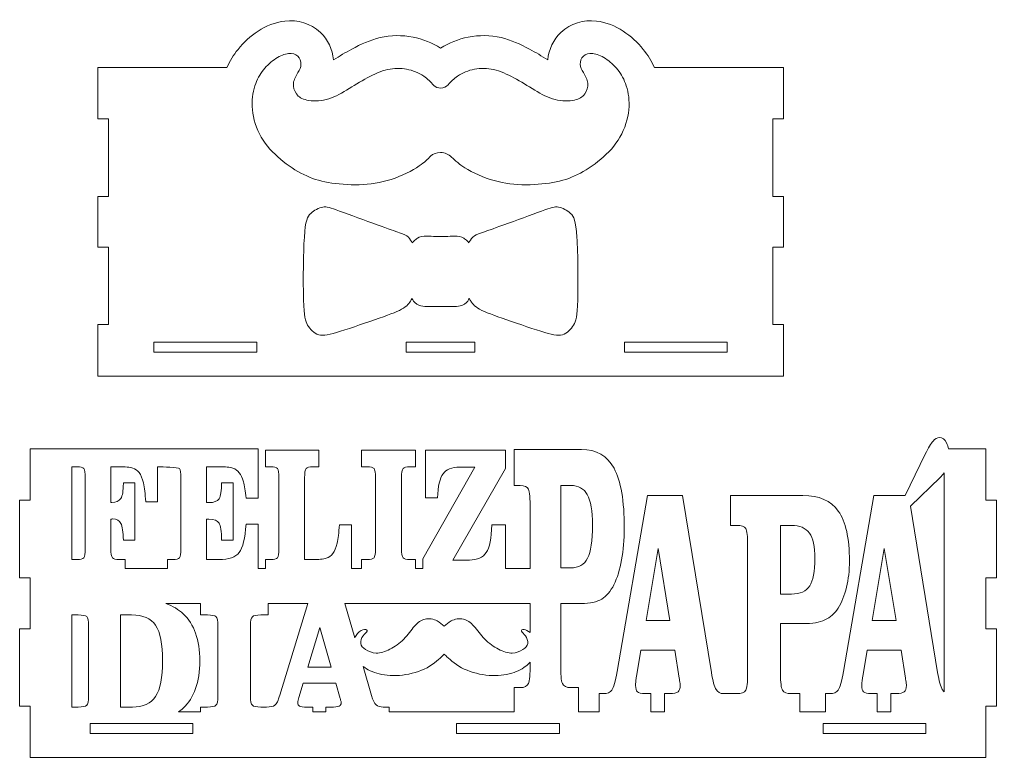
# Model space of a CAD drawing. Header units: inches. Extents: x -11.9 to 11.9, y -6.7 to 6.7.
# Drawn here: x 0.71 to 11.93, y -6.67 to 1.81 of the extents above; entities that cross this region are included whole.
import ezdxf

# ---------------------------------------------------------------- set-up
doc = ezdxf.new("R2010")
doc.units = ezdxf.units.IN
doc.header["$MEASUREMENT"] = 0
doc.layers.add('Capa 1', color=7, linetype='Continuous')

msp = doc.modelspace()

# ---------------------------------------------------------------- linework, layer by layer
at = {"layer": 'Capa 1', "color": 250, "lineweight": 9}
for points, knots in [([(1.728, 1.258), (1.728, 1.258), (1.917, 1.258), (1.917, 1.258), (1.917, 1.258), (3.089, 1.258), (3.089, 1.258), (3.122, 1.333), (3.163, 1.403), (3.216, 1.467), (3.281, 1.548), (3.359, 1.62), (3.446, 1.677), (3.538, 1.737), (3.643, 1.78), (3.753, 1.793), (3.902, 1.81), (4.052, 1.768), (4.162, 1.663), (4.248, 1.581), (4.302, 1.467), (4.313, 1.348), (4.382, 1.39), (4.451, 1.432), (4.523, 1.47), (4.626, 1.526), (4.734, 1.575), (4.849, 1.602), (4.973, 1.631), (5.1, 1.633), (5.226, 1.608), (5.338, 1.586), (5.447, 1.543), (5.543, 1.481), (5.64, 1.543), (5.748, 1.586), (5.86, 1.608), (5.986, 1.633), (6.113, 1.631), (6.238, 1.602), (6.352, 1.575), (6.46, 1.526), (6.564, 1.47), (6.635, 1.432), (6.704, 1.39), (6.773, 1.348), (6.785, 1.467), (6.838, 1.581), (6.925, 1.663), (7.035, 1.768), (7.184, 1.81), (7.333, 1.793), (7.443, 1.78), (7.548, 1.737), (7.64, 1.677), (7.727, 1.62), (7.806, 1.548), (7.871, 1.467), (7.923, 1.403), (7.965, 1.333), (7.998, 1.258), (7.998, 1.258), (9.123, 1.258), (9.123, 1.258), (9.123, 1.258), (9.358, 1.258), (9.358, 1.258), (9.358, 1.258), (9.48, 1.258), (9.48, 1.258), (9.48, 1.258), (9.48, 0.668), (9.48, 0.668), (9.48, 0.668), (9.358, 0.668), (9.358, 0.668), (9.358, 0.668), (9.358, -0.222), (9.358, -0.222), (9.358, -0.222), (9.48, -0.222), (9.48, -0.222), (9.48, -0.222), (9.48, -0.805), (9.48, -0.805), (9.48, -0.805), (9.358, -0.805), (9.358, -0.805), (9.358, -0.805), (9.358, -1.694), (9.358, -1.694), (9.358, -1.694), (9.48, -1.694), (9.48, -1.694), (9.48, -1.694), (9.48, -2.285), (9.48, -2.285), (9.48, -2.285), (9.358, -2.285), (9.358, -2.285), (9.358, -2.285), (9.123, -2.285), (9.123, -2.285), (9.123, -2.285), (1.917, -2.285), (1.917, -2.285), (1.917, -2.285), (1.728, -2.285), (1.728, -2.285), (1.728, -2.285), (1.606, -2.285), (1.606, -2.285), (1.606, -2.285), (1.606, -1.694), (1.606, -1.694), (1.606, -1.694), (1.728, -1.694), (1.728, -1.694), (1.728, -1.694), (1.728, -0.805), (1.728, -0.805), (1.728, -0.805), (1.606, -0.805), (1.606, -0.805), (1.606, -0.805), (1.606, -0.222), (1.606, -0.222), (1.606, -0.222), (1.728, -0.222), (1.728, -0.222), (1.728, -0.222), (1.728, 0.668), (1.728, 0.668), (1.728, 0.668), (1.606, 0.668), (1.606, 0.668), (1.606, 0.668), (1.606, 1.258), (1.606, 1.258), (1.606, 1.258), (1.728, 1.258), (1.728, 1.258)], [0, 0, 0, 0, 0.021277, 0.021277, 0.021277, 0.042553, 0.042553, 0.042553, 0.06383, 0.06383, 0.06383, 0.085106, 0.085106, 0.085106, 0.106383, 0.106383, 0.106383, 0.12766, 0.12766, 0.12766, 0.148936, 0.148936, 0.148936, 0.170213, 0.170213, 0.170213, 0.191489, 0.191489, 0.191489, 0.212766, 0.212766, 0.212766, 0.234043, 0.234043, 0.234043, 0.255319, 0.255319, 0.255319, 0.276596, 0.276596, 0.276596, 0.297872, 0.297872, 0.297872, 0.319149, 0.319149, 0.319149, 0.340426, 0.340426, 0.340426, 0.361702, 0.361702, 0.361702, 0.382979, 0.382979, 0.382979, 0.404255, 0.404255, 0.404255, 0.425532, 0.425532, 0.425532, 0.446809, 0.446809, 0.446809, 0.468085, 0.468085, 0.468085, 0.489362, 0.489362, 0.489362, 0.510638, 0.510638, 0.510638, 0.531915, 0.531915, 0.531915, 0.553191, 0.553191, 0.553191, 0.574468, 0.574468, 0.574468, 0.595745, 0.595745, 0.595745, 0.617021, 0.617021, 0.617021, 0.638298, 0.638298, 0.638298, 0.659574, 0.659574, 0.659574, 0.680851, 0.680851, 0.680851, 0.702128, 0.702128, 0.702128, 0.723404, 0.723404, 0.723404, 0.744681, 0.744681, 0.744681, 0.765957, 0.765957, 0.765957, 0.787234, 0.787234, 0.787234, 0.808511, 0.808511, 0.808511, 0.829787, 0.829787, 0.829787, 0.851064, 0.851064, 0.851064, 0.87234, 0.87234, 0.87234, 0.893617, 0.893617, 0.893617, 0.914894, 0.914894, 0.914894, 0.93617, 0.93617, 0.93617, 0.957447, 0.957447, 0.957447, 0.978723, 0.978723, 0.978723, 1, 1, 1, 1]), ([(4.701, 1.14), (4.621, 1.097), (4.541, 1.047), (4.463, 1), (4.384, 0.953), (4.309, 0.911), (4.229, 0.89), (4.15, 0.87), (4.067, 0.873), (4.008, 0.885), (3.948, 0.898), (3.913, 0.921), (3.888, 0.955), (3.863, 0.989), (3.847, 1.034), (3.852, 1.078), (3.858, 1.122), (3.883, 1.165), (3.903, 1.2), (3.923, 1.236), (3.938, 1.264), (3.939, 1.296), (3.941, 1.329), (3.928, 1.367), (3.903, 1.391), (3.878, 1.415), (3.84, 1.425), (3.796, 1.42), (3.752, 1.415), (3.701, 1.395), (3.651, 1.362), (3.6, 1.329), (3.55, 1.284), (3.508, 1.232), (3.467, 1.18), (3.434, 1.122), (3.41, 1.047), (3.386, 0.971), (3.371, 0.878), (3.381, 0.774), (3.391, 0.671), (3.426, 0.558), (3.483, 0.459), (3.54, 0.361), (3.618, 0.278), (3.704, 0.206), (3.789, 0.134), (3.883, 0.073), (3.972, 0.029), (4.062, -0.015), (4.147, -0.043), (4.253, -0.061), (4.359, -0.08), (4.485, -0.09), (4.609, -0.087), (4.732, -0.083), (4.853, -0.065), (4.974, -0.026), (5.096, 0.013), (5.217, 0.073), (5.298, 0.129), (5.358, 0.169), (5.397, 0.207), (5.427, 0.242), (5.457, 0.267), (5.497, 0.283), (5.541, 0.283), (5.592, 0.283), (5.638, 0.262), (5.667, 0.231), (5.667, 0.231), (5.767, 0.143), (5.788, 0.129), (5.87, 0.073), (5.991, 0.013), (6.112, -0.026), (6.233, -0.065), (6.354, -0.083), (6.477, -0.087), (6.601, -0.09), (6.727, -0.08), (6.833, -0.061), (6.939, -0.043), (7.025, -0.015), (7.114, 0.029), (7.204, 0.073), (7.297, 0.134), (7.383, 0.206), (7.468, 0.278), (7.547, 0.361), (7.603, 0.459), (7.66, 0.558), (7.695, 0.671), (7.705, 0.774), (7.715, 0.878), (7.7, 0.971), (7.676, 1.047), (7.652, 1.122), (7.62, 1.18), (7.578, 1.232), (7.536, 1.284), (7.486, 1.329), (7.436, 1.362), (7.385, 1.395), (7.335, 1.415), (7.291, 1.42), (7.246, 1.425), (7.209, 1.415), (7.183, 1.391), (7.158, 1.367), (7.146, 1.329), (7.147, 1.296), (7.148, 1.264), (7.163, 1.236), (7.183, 1.2), (7.204, 1.165), (7.229, 1.122), (7.234, 1.078), (7.239, 1.034), (7.224, 0.989), (7.199, 0.955), (7.173, 0.921), (7.138, 0.898), (7.079, 0.885), (7.02, 0.873), (6.936, 0.87), (6.857, 0.89), (6.778, 0.911), (6.702, 0.953), (6.624, 1), (6.546, 1.047), (6.465, 1.097), (6.385, 1.14), (6.306, 1.183), (6.228, 1.218), (6.152, 1.236), (6.077, 1.253), (6.003, 1.253), (5.933, 1.24), (5.862, 1.226), (5.794, 1.198), (5.736, 1.159), (5.696, 1.132), (5.661, 1.098), (5.63, 1.06), (5.607, 1.036), (5.577, 1.022), (5.543, 1.022), (5.514, 1.022), (5.486, 1.033), (5.464, 1.052), (5.432, 1.094), (5.394, 1.129), (5.35, 1.159), (5.292, 1.198), (5.224, 1.226), (5.153, 1.24), (5.083, 1.253), (5.01, 1.253), (4.934, 1.236), (4.858, 1.218), (4.78, 1.183), (4.701, 1.14)], [0, 0, 0, 0, 0.018519, 0.018519, 0.018519, 0.037037, 0.037037, 0.037037, 0.055556, 0.055556, 0.055556, 0.074074, 0.074074, 0.074074, 0.092593, 0.092593, 0.092593, 0.111111, 0.111111, 0.111111, 0.12963, 0.12963, 0.12963, 0.148148, 0.148148, 0.148148, 0.166667, 0.166667, 0.166667, 0.185185, 0.185185, 0.185185, 0.203704, 0.203704, 0.203704, 0.222222, 0.222222, 0.222222, 0.240741, 0.240741, 0.240741, 0.259259, 0.259259, 0.259259, 0.277778, 0.277778, 0.277778, 0.296296, 0.296296, 0.296296, 0.314815, 0.314815, 0.314815, 0.333333, 0.333333, 0.333333, 0.351852, 0.351852, 0.351852, 0.37037, 0.37037, 0.37037, 0.388889, 0.388889, 0.388889, 0.407407, 0.407407, 0.407407, 0.425926, 0.425926, 0.425926, 0.444444, 0.444444, 0.444444, 0.462963, 0.462963, 0.462963, 0.481481, 0.481481, 0.481481, 0.5, 0.5, 0.5, 0.518519, 0.518519, 0.518519, 0.537037, 0.537037, 0.537037, 0.555556, 0.555556, 0.555556, 0.574074, 0.574074, 0.574074, 0.592593, 0.592593, 0.592593, 0.611111, 0.611111, 0.611111, 0.62963, 0.62963, 0.62963, 0.648148, 0.648148, 0.648148, 0.666667, 0.666667, 0.666667, 0.685185, 0.685185, 0.685185, 0.703704, 0.703704, 0.703704, 0.722222, 0.722222, 0.722222, 0.740741, 0.740741, 0.740741, 0.759259, 0.759259, 0.759259, 0.777778, 0.777778, 0.777778, 0.796296, 0.796296, 0.796296, 0.814815, 0.814815, 0.814815, 0.833333, 0.833333, 0.833333, 0.851852, 0.851852, 0.851852, 0.87037, 0.87037, 0.87037, 0.888889, 0.888889, 0.888889, 0.907407, 0.907407, 0.907407, 0.925926, 0.925926, 0.925926, 0.944444, 0.944444, 0.944444, 0.962963, 0.962963, 0.962963, 0.981481, 0.981481, 0.981481, 1, 1, 1, 1]), ([(4.815, -0.548), (4.684, -0.5), (4.495, -0.43), (4.383, -0.389), (4.271, -0.348), (4.235, -0.337), (4.19, -0.345), (4.144, -0.353), (4.09, -0.38), (4.051, -0.416), (4.013, -0.453), (3.99, -0.498), (3.978, -0.69), (3.965, -0.881), (3.963, -1.219), (3.969, -1.411), (3.974, -1.604), (3.988, -1.652), (4.016, -1.699), (4.044, -1.747), (4.088, -1.794), (4.143, -1.81), (4.199, -1.826), (4.267, -1.81), (4.392, -1.771), (4.518, -1.731), (4.702, -1.667), (4.838, -1.62), (4.974, -1.572), (5.062, -1.541), (5.118, -1.504), (5.173, -1.468), (5.196, -1.427), (5.206, -1.408), (5.216, -1.389), (5.214, -1.391), (5.223, -1.408), (5.232, -1.425), (5.252, -1.457), (5.299, -1.473), (5.345, -1.488), (5.418, -1.488), (5.494, -1.487), (5.51, -1.487), (5.527, -1.487), (5.543, -1.486), (5.56, -1.487), (5.576, -1.487), (5.593, -1.487), (5.668, -1.488), (5.741, -1.488), (5.787, -1.473), (5.834, -1.457), (5.854, -1.425), (5.863, -1.408), (5.872, -1.391), (5.87, -1.389), (5.88, -1.408), (5.891, -1.427), (5.913, -1.468), (5.969, -1.504), (6.024, -1.541), (6.113, -1.572), (6.249, -1.62), (6.385, -1.667), (6.568, -1.731), (6.694, -1.771), (6.82, -1.81), (6.888, -1.826), (6.943, -1.81), (6.999, -1.794), (7.042, -1.747), (7.07, -1.699), (7.099, -1.652), (7.112, -1.604), (7.118, -1.411), (7.123, -1.219), (7.121, -0.881), (7.109, -0.69), (7.096, -0.498), (7.074, -0.453), (7.035, -0.416), (6.997, -0.38), (6.942, -0.353), (6.897, -0.345), (6.852, -0.337), (6.815, -0.348), (6.703, -0.389), (6.591, -0.43), (6.403, -0.5), (6.271, -0.548), (6.14, -0.596), (6.065, -0.62), (6.014, -0.639), (5.963, -0.657), (5.936, -0.668), (5.913, -0.691), (5.894, -0.71), (5.878, -0.738), (5.868, -0.756), (5.857, -0.738), (5.843, -0.725), (5.827, -0.715), (5.822, -0.71), (5.817, -0.704), (5.81, -0.7), (5.784, -0.682), (5.741, -0.677), (5.704, -0.677), (5.668, -0.677), (5.638, -0.681), (5.596, -0.683), (5.578, -0.683), (5.56, -0.683), (5.543, -0.683), (5.543, -0.683), (5.543, -0.683), (5.543, -0.683), (5.526, -0.683), (5.508, -0.683), (5.49, -0.683), (5.449, -0.681), (5.418, -0.677), (5.383, -0.677), (5.345, -0.677), (5.302, -0.682), (5.276, -0.7), (5.27, -0.704), (5.264, -0.71), (5.26, -0.715), (5.244, -0.725), (5.23, -0.738), (5.218, -0.756), (5.208, -0.738), (5.192, -0.71), (5.173, -0.691), (5.15, -0.668), (5.123, -0.657), (5.072, -0.639), (5.021, -0.62), (4.946, -0.596), (4.815, -0.548)], [0, 0, 0, 0, 0.021277, 0.021277, 0.021277, 0.042553, 0.042553, 0.042553, 0.06383, 0.06383, 0.06383, 0.085106, 0.085106, 0.085106, 0.106383, 0.106383, 0.106383, 0.12766, 0.12766, 0.12766, 0.148936, 0.148936, 0.148936, 0.170213, 0.170213, 0.170213, 0.191489, 0.191489, 0.191489, 0.212766, 0.212766, 0.212766, 0.234043, 0.234043, 0.234043, 0.255319, 0.255319, 0.255319, 0.276596, 0.276596, 0.276596, 0.297872, 0.297872, 0.297872, 0.319149, 0.319149, 0.319149, 0.340426, 0.340426, 0.340426, 0.361702, 0.361702, 0.361702, 0.382979, 0.382979, 0.382979, 0.404255, 0.404255, 0.404255, 0.425532, 0.425532, 0.425532, 0.446809, 0.446809, 0.446809, 0.468085, 0.468085, 0.468085, 0.489362, 0.489362, 0.489362, 0.510638, 0.510638, 0.510638, 0.531915, 0.531915, 0.531915, 0.553191, 0.553191, 0.553191, 0.574468, 0.574468, 0.574468, 0.595745, 0.595745, 0.595745, 0.617021, 0.617021, 0.617021, 0.638298, 0.638298, 0.638298, 0.659574, 0.659574, 0.659574, 0.680851, 0.680851, 0.680851, 0.702128, 0.702128, 0.702128, 0.723404, 0.723404, 0.723404, 0.744681, 0.744681, 0.744681, 0.765957, 0.765957, 0.765957, 0.787234, 0.787234, 0.787234, 0.808511, 0.808511, 0.808511, 0.829787, 0.829787, 0.829787, 0.851064, 0.851064, 0.851064, 0.87234, 0.87234, 0.87234, 0.893617, 0.893617, 0.893617, 0.914894, 0.914894, 0.914894, 0.93617, 0.93617, 0.93617, 0.957447, 0.957447, 0.957447, 0.978723, 0.978723, 0.978723, 1, 1, 1, 1]), ([(3.431, -2.009), (3.431, -2.009), (2.25, -2.009), (2.25, -2.009), (2.25, -2.009), (2.25, -1.895), (2.25, -1.895), (2.25, -1.895), (3.431, -1.895), (3.431, -1.895), (3.431, -1.895), (3.431, -2.009), (3.431, -2.009)], [0, 0, 0, 0, 0.25, 0.25, 0.25, 0.5, 0.5, 0.5, 0.75, 0.75, 0.75, 1, 1, 1, 1]), ([(5.937, -2.009), (5.937, -2.009), (5.149, -2.009), (5.149, -2.009), (5.149, -2.009), (5.149, -1.895), (5.149, -1.895), (5.149, -1.895), (5.937, -1.895), (5.937, -1.895), (5.937, -1.895), (5.937, -2.009), (5.937, -2.009)], [0, 0, 0, 0, 0.25, 0.25, 0.25, 0.5, 0.5, 0.5, 0.75, 0.75, 0.75, 1, 1, 1, 1]), ([(8.836, -2.009), (8.836, -2.009), (7.655, -2.009), (7.655, -2.009), (7.655, -2.009), (7.655, -1.895), (7.655, -1.895), (7.655, -1.895), (8.836, -1.895), (8.836, -1.895), (8.836, -1.895), (8.836, -2.009), (8.836, -2.009)], [0, 0, 0, 0, 0.25, 0.25, 0.25, 0.5, 0.5, 0.5, 0.75, 0.75, 0.75, 1, 1, 1, 1]), ([(0.707, -3.709), (0.707, -3.709), (0.829, -3.709), (0.829, -3.709), (0.829, -3.709), (0.829, -3.122), (0.829, -3.122), (0.829, -3.122), (3.446, -3.122), (3.446, -3.122), (3.446, -3.122), (3.446, -3.137), (3.446, -3.137), (3.446, -3.137), (3.446, -3.211), (3.446, -3.211), (3.446, -3.211), (3.446, -3.689), (3.446, -3.689), (3.446, -3.689), (3.308, -3.689), (3.308, -3.689), (3.3, -3.605), (3.29, -3.541), (3.278, -3.498), (3.266, -3.454), (3.251, -3.421), (3.231, -3.396), (3.212, -3.371), (3.187, -3.353), (3.156, -3.342), (3.126, -3.332), (3.071, -3.327), (2.992, -3.327), (2.992, -3.327), (2.856, -3.327), (2.856, -3.327), (2.856, -3.327), (2.856, -3.738), (2.856, -3.738), (2.856, -3.738), (2.882, -3.738), (2.882, -3.738), (2.94, -3.738), (2.979, -3.723), (2.999, -3.693), (3.018, -3.663), (3.028, -3.602), (3.028, -3.51), (3.028, -3.51), (3.16, -3.51), (3.16, -3.51), (3.16, -3.51), (3.16, -4.169), (3.16, -4.169), (3.16, -4.169), (3.028, -4.168), (3.028, -4.168), (3.026, -4.068), (3.017, -4.003), (2.999, -3.973), (2.981, -3.943), (2.942, -3.928), (2.882, -3.928), (2.882, -3.928), (2.856, -3.928), (2.856, -3.928), (2.856, -3.928), (2.856, -4.393), (2.856, -4.393), (2.856, -4.393), (2.997, -4.393), (2.997, -4.393), (3.112, -4.393), (3.19, -4.366), (3.23, -4.311), (3.271, -4.257), (3.297, -4.148), (3.308, -3.987), (3.308, -3.987), (3.446, -3.987), (3.446, -3.987), (3.446, -3.987), (3.446, -4.496), (3.446, -4.496), (3.446, -4.496), (3.533, -4.496), (3.533, -4.496), (3.533, -4.496), (3.533, -4.393), (3.533, -4.393), (3.533, -4.393), (3.59, -4.393), (3.59, -4.393), (3.631, -4.393), (3.657, -4.386), (3.669, -4.372), (3.68, -4.358), (3.686, -4.324), (3.686, -4.268), (3.686, -4.268), (3.686, -3.452), (3.686, -3.452), (3.686, -3.396), (3.68, -3.361), (3.669, -3.347), (3.657, -3.333), (3.631, -3.327), (3.59, -3.327), (3.59, -3.327), (3.533, -3.327), (3.533, -3.327), (3.533, -3.327), (3.533, -3.137), (3.533, -3.137), (3.533, -3.137), (4.144, -3.137), (4.144, -3.137), (4.144, -3.137), (4.144, -3.327), (4.144, -3.327), (4.144, -3.327), (4.078, -3.327), (4.078, -3.327), (4.036, -3.327), (4.009, -3.334), (3.998, -3.348), (3.986, -3.363), (3.981, -3.397), (3.981, -3.452), (3.981, -3.452), (3.981, -4.393), (3.981, -4.393), (3.981, -4.393), (4.063, -4.393), (4.063, -4.393), (4.143, -4.393), (4.198, -4.388), (4.229, -4.377), (4.259, -4.367), (4.284, -4.349), (4.304, -4.324), (4.326, -4.296), (4.343, -4.256), (4.355, -4.205), (4.367, -4.155), (4.375, -4.084), (4.38, -3.992), (4.38, -3.992), (4.518, -3.992), (4.518, -3.992), (4.518, -3.992), (4.518, -4.496), (4.518, -4.496), (4.518, -4.496), (4.635, -4.496), (4.635, -4.496), (4.635, -4.496), (4.635, -4.393), (4.635, -4.393), (4.635, -4.393), (4.699, -4.393), (4.699, -4.393), (4.74, -4.393), (4.766, -4.386), (4.778, -4.372), (4.789, -4.358), (4.795, -4.324), (4.795, -4.268), (4.795, -4.268), (4.795, -3.452), (4.795, -3.452), (4.795, -3.396), (4.789, -3.361), (4.778, -3.347), (4.766, -3.333), (4.74, -3.327), (4.699, -3.327), (4.699, -3.327), (4.635, -3.327), (4.635, -3.327), (4.635, -3.327), (4.635, -3.137), (4.635, -3.137), (4.635, -3.137), (5.256, -3.137), (5.256, -3.137), (5.256, -3.137), (5.256, -3.327), (5.256, -3.327), (5.256, -3.327), (5.191, -3.327), (5.191, -3.327), (5.15, -3.327), (5.124, -3.334), (5.112, -3.348), (5.1, -3.363), (5.094, -3.397), (5.094, -3.452), (5.094, -3.452), (5.094, -4.268), (5.094, -4.268), (5.094, -4.323), (5.1, -4.357), (5.112, -4.372), (5.124, -4.386), (5.15, -4.393), (5.191, -4.393), (5.191, -4.393), (5.256, -4.393), (5.256, -4.393), (5.256, -4.393), (5.256, -4.496), (5.256, -4.496), (5.256, -4.496), (5.34, -4.496), (5.34, -4.496), (5.34, -4.496), (5.34, -4.385), (5.34, -4.385), (5.34, -4.385), (5.935, -3.331), (5.935, -3.331), (5.935, -3.331), (5.763, -3.331), (5.763, -3.331), (5.671, -3.331), (5.607, -3.356), (5.571, -3.407), (5.534, -3.458), (5.513, -3.55), (5.508, -3.684), (5.508, -3.684), (5.37, -3.684), (5.37, -3.684), (5.37, -3.684), (5.37, -3.137), (5.37, -3.137), (5.37, -3.137), (6.287, -3.137), (6.287, -3.137), (6.287, -3.137), (6.287, -3.345), (6.287, -3.345), (6.287, -3.345), (5.685, -4.398), (5.685, -4.398), (5.685, -4.398), (5.873, -4.398), (5.873, -4.398), (5.965, -4.398), (6.031, -4.369), (6.068, -4.312), (6.106, -4.255), (6.127, -4.149), (6.131, -3.995), (6.131, -3.995), (6.287, -3.995), (6.287, -3.995), (6.287, -3.995), (6.287, -4.496), (6.287, -4.496), (6.287, -4.496), (6.572, -4.496), (6.572, -4.496), (6.572, -4.496), (6.572, -3.813), (6.572, -3.813), (6.572, -3.691), (6.565, -3.615), (6.551, -3.585), (6.537, -3.555), (6.506, -3.541), (6.458, -3.541), (6.458, -3.541), (6.389, -3.541), (6.389, -3.541), (6.389, -3.541), (6.389, -3.128), (6.389, -3.128), (6.389, -3.128), (7.16, -3.128), (7.16, -3.128), (7.332, -3.128), (7.457, -3.2), (7.535, -3.344), (7.614, -3.488), (7.653, -3.718), (7.653, -4.032), (7.653, -4.164), (7.643, -4.285), (7.622, -4.396), (7.602, -4.506), (7.572, -4.602), (7.534, -4.681), (7.496, -4.757), (7.449, -4.813), (7.393, -4.846), (7.337, -4.88), (7.26, -4.896), (7.16, -4.896), (7.16, -4.896), (6.922, -4.896), (6.922, -4.896), (6.922, -4.896), (6.922, -5.59), (6.922, -5.59), (6.922, -5.709), (6.928, -5.785), (6.942, -5.816), (6.956, -5.847), (6.987, -5.863), (7.037, -5.863), (7.037, -5.863), (7.126, -5.863), (7.126, -5.863), (7.126, -5.863), (7.126, -6.141), (7.126, -6.141), (7.126, -6.141), (7.366, -6.141), (7.366, -6.141), (7.366, -6.141), (7.366, -5.932), (7.366, -5.932), (7.366, -5.932), (7.415, -5.932), (7.415, -5.932), (7.459, -5.932), (7.491, -5.918), (7.511, -5.891), (7.531, -5.864), (7.552, -5.793), (7.571, -5.678), (7.571, -5.678), (7.918, -3.656), (7.918, -3.656), (7.918, -3.656), (8.32, -3.656), (8.32, -3.656), (8.32, -3.656), (8.653, -5.69), (8.653, -5.69), (8.67, -5.789), (8.688, -5.854), (8.706, -5.885), (8.725, -5.916), (8.753, -5.932), (8.791, -5.932), (8.791, -5.932), (8.872, -5.932), (8.872, -5.932), (8.872, -5.932), (8.946, -5.932), (8.946, -5.932), (8.998, -5.932), (9.032, -5.919), (9.047, -5.894), (9.062, -5.868), (9.069, -5.806), (9.069, -5.705), (9.069, -5.705), (9.069, -4.226), (9.069, -4.226), (9.069, -4.125), (9.062, -4.062), (9.047, -4.037), (9.032, -4.012), (8.998, -4), (8.946, -4), (8.946, -4), (8.872, -4), (8.872, -4), (8.872, -4), (8.872, -3.656), (8.872, -3.656), (8.872, -3.656), (9.705, -3.656), (9.705, -3.656), (9.891, -3.656), (10.026, -3.716), (10.111, -3.836), (10.196, -3.956), (10.239, -4.147), (10.239, -4.409), (10.239, -4.518), (10.228, -4.619), (10.205, -4.711), (10.183, -4.803), (10.151, -4.883), (10.109, -4.949), (10.069, -5.012), (10.018, -5.058), (9.957, -5.086), (9.897, -5.114), (9.813, -5.128), (9.705, -5.128), (9.705, -5.128), (9.447, -5.128), (9.447, -5.128), (9.447, -5.128), (9.447, -5.705), (9.447, -5.705), (9.447, -5.805), (9.455, -5.867), (9.47, -5.893), (9.484, -5.919), (9.519, -5.932), (9.573, -5.932), (9.573, -5.932), (9.669, -5.932), (9.669, -5.932), (9.669, -5.932), (9.669, -6.141), (9.669, -6.141), (9.669, -6.141), (9.965, -6.141), (9.965, -6.141), (9.965, -6.141), (9.965, -5.932), (9.965, -5.932), (9.965, -5.932), (10.014, -5.932), (10.014, -5.932), (10.057, -5.932), (10.09, -5.918), (10.11, -5.891), (10.13, -5.864), (10.15, -5.793), (10.17, -5.678), (10.17, -5.678), (10.517, -3.656), (10.517, -3.656), (10.517, -3.656), (10.88, -3.656), (10.88, -3.656), (10.88, -3.656), (11.11, -3.183), (11.11, -3.183), (11.146, -3.108), (11.176, -3.058), (11.199, -3.031), (11.222, -3.004), (11.248, -2.99), (11.274, -2.99), (11.306, -2.99), (11.333, -3.011), (11.354, -3.053), (11.364, -3.074), (11.372, -3.097), (11.378, -3.122), (11.378, -3.122), (11.805, -3.122), (11.805, -3.122), (11.805, -3.122), (11.805, -3.709), (11.805, -3.709), (11.805, -3.709), (11.927, -3.709), (11.927, -3.709), (11.927, -3.709), (11.927, -3.713), (11.927, -3.713), (11.927, -3.713), (11.927, -4.598), (11.927, -4.598), (11.927, -4.598), (11.927, -4.602), (11.927, -4.602), (11.927, -4.602), (11.805, -4.602), (11.805, -4.602), (11.805, -4.602), (11.805, -5.188), (11.805, -5.188), (11.805, -5.188), (11.927, -5.188), (11.927, -5.188), (11.927, -5.188), (11.927, -5.189), (11.927, -5.189), (11.927, -5.189), (11.927, -6.075), (11.927, -6.075), (11.927, -6.075), (11.927, -6.076), (11.927, -6.076), (11.927, -6.076), (11.805, -6.076), (11.805, -6.076), (11.805, -6.076), (11.805, -6.665), (11.805, -6.665), (11.805, -6.665), (0.829, -6.665), (0.829, -6.665), (0.829, -6.665), (0.829, -6.076), (0.829, -6.076), (0.829, -6.076), (0.707, -6.076), (0.707, -6.076), (0.707, -6.076), (0.707, -6.075), (0.707, -6.075), (0.707, -6.075), (0.707, -6.075), (0.707, -6.075), (0.707, -6.075), (0.707, -5.189), (0.707, -5.189), (0.707, -5.189), (0.707, -5.189), (0.707, -5.189), (0.707, -5.189), (0.707, -5.188), (0.707, -5.188), (0.707, -5.188), (0.829, -5.188), (0.829, -5.188), (0.829, -5.188), (0.829, -4.602), (0.829, -4.602), (0.829, -4.602), (0.707, -4.602), (0.707, -4.602), (0.707, -4.602), (0.707, -4.598), (0.707, -4.598), (0.707, -4.598), (0.707, -4.598), (0.707, -4.598), (0.707, -4.598), (0.707, -3.713), (0.707, -3.713), (0.707, -3.713), (0.707, -3.713), (0.707, -3.713), (0.707, -3.713), (0.707, -3.709), (0.707, -3.709)], [0, 0, 0, 0, 0.005556, 0.005556, 0.005556, 0.011111, 0.011111, 0.011111, 0.016667, 0.016667, 0.016667, 0.022222, 0.022222, 0.022222, 0.027778, 0.027778, 0.027778, 0.033333, 0.033333, 0.033333, 0.038889, 0.038889, 0.038889, 0.044444, 0.044444, 0.044444, 0.05, 0.05, 0.05, 0.055556, 0.055556, 0.055556, 0.061111, 0.061111, 0.061111, 0.066667, 0.066667, 0.066667, 0.072222, 0.072222, 0.072222, 0.077778, 0.077778, 0.077778, 0.083333, 0.083333, 0.083333, 0.088889, 0.088889, 0.088889, 0.094444, 0.094444, 0.094444, 0.1, 0.1, 0.1, 0.105556, 0.105556, 0.105556, 0.111111, 0.111111, 0.111111, 0.116667, 0.116667, 0.116667, 0.122222, 0.122222, 0.122222, 0.127778, 0.127778, 0.127778, 0.133333, 0.133333, 0.133333, 0.138889, 0.138889, 0.138889, 0.144444, 0.144444, 0.144444, 0.15, 0.15, 0.15, 0.155556, 0.155556, 0.155556, 0.161111, 0.161111, 0.161111, 0.166667, 0.166667, 0.166667, 0.172222, 0.172222, 0.172222, 0.177778, 0.177778, 0.177778, 0.183333, 0.183333, 0.183333, 0.188889, 0.188889, 0.188889, 0.194444, 0.194444, 0.194444, 0.2, 0.2, 0.2, 0.205556, 0.205556, 0.205556, 0.211111, 0.211111, 0.211111, 0.216667, 0.216667, 0.216667, 0.222222, 0.222222, 0.222222, 0.227778, 0.227778, 0.227778, 0.233333, 0.233333, 0.233333, 0.238889, 0.238889, 0.238889, 0.244444, 0.244444, 0.244444, 0.25, 0.25, 0.25, 0.255556, 0.255556, 0.255556, 0.261111, 0.261111, 0.261111, 0.266667, 0.266667, 0.266667, 0.272222, 0.272222, 0.272222, 0.277778, 0.277778, 0.277778, 0.283333, 0.283333, 0.283333, 0.288889, 0.288889, 0.288889, 0.294444, 0.294444, 0.294444, 0.3, 0.3, 0.3, 0.305556, 0.305556, 0.305556, 0.311111, 0.311111, 0.311111, 0.316667, 0.316667, 0.316667, 0.322222, 0.322222, 0.322222, 0.327778, 0.327778, 0.327778, 0.333333, 0.333333, 0.333333, 0.338889, 0.338889, 0.338889, 0.344444, 0.344444, 0.344444, 0.35, 0.35, 0.35, 0.355556, 0.355556, 0.355556, 0.361111, 0.361111, 0.361111, 0.366667, 0.366667, 0.366667, 0.372222, 0.372222, 0.372222, 0.377778, 0.377778, 0.377778, 0.383333, 0.383333, 0.383333, 0.388889, 0.388889, 0.388889, 0.394444, 0.394444, 0.394444, 0.4, 0.4, 0.4, 0.405556, 0.405556, 0.405556, 0.411111, 0.411111, 0.411111, 0.416667, 0.416667, 0.416667, 0.422222, 0.422222, 0.422222, 0.427778, 0.427778, 0.427778, 0.433333, 0.433333, 0.433333, 0.438889, 0.438889, 0.438889, 0.444444, 0.444444, 0.444444, 0.45, 0.45, 0.45, 0.455556, 0.455556, 0.455556, 0.461111, 0.461111, 0.461111, 0.466667, 0.466667, 0.466667, 0.472222, 0.472222, 0.472222, 0.477778, 0.477778, 0.477778, 0.483333, 0.483333, 0.483333, 0.488889, 0.488889, 0.488889, 0.494444, 0.494444, 0.494444, 0.5, 0.5, 0.5, 0.505556, 0.505556, 0.505556, 0.511111, 0.511111, 0.511111, 0.516667, 0.516667, 0.516667, 0.522222, 0.522222, 0.522222, 0.527778, 0.527778, 0.527778, 0.533333, 0.533333, 0.533333, 0.538889, 0.538889, 0.538889, 0.544444, 0.544444, 0.544444, 0.55, 0.55, 0.55, 0.555556, 0.555556, 0.555556, 0.561111, 0.561111, 0.561111, 0.566667, 0.566667, 0.566667, 0.572222, 0.572222, 0.572222, 0.577778, 0.577778, 0.577778, 0.583333, 0.583333, 0.583333, 0.588889, 0.588889, 0.588889, 0.594444, 0.594444, 0.594444, 0.6, 0.6, 0.6, 0.605556, 0.605556, 0.605556, 0.611111, 0.611111, 0.611111, 0.616667, 0.616667, 0.616667, 0.622222, 0.622222, 0.622222, 0.627778, 0.627778, 0.627778, 0.633333, 0.633333, 0.633333, 0.638889, 0.638889, 0.638889, 0.644444, 0.644444, 0.644444, 0.65, 0.65, 0.65, 0.655556, 0.655556, 0.655556, 0.661111, 0.661111, 0.661111, 0.666667, 0.666667, 0.666667, 0.672222, 0.672222, 0.672222, 0.677778, 0.677778, 0.677778, 0.683333, 0.683333, 0.683333, 0.688889, 0.688889, 0.688889, 0.694444, 0.694444, 0.694444, 0.7, 0.7, 0.7, 0.705556, 0.705556, 0.705556, 0.711111, 0.711111, 0.711111, 0.716667, 0.716667, 0.716667, 0.722222, 0.722222, 0.722222, 0.727778, 0.727778, 0.727778, 0.733333, 0.733333, 0.733333, 0.738889, 0.738889, 0.738889, 0.744444, 0.744444, 0.744444, 0.75, 0.75, 0.75, 0.755556, 0.755556, 0.755556, 0.761111, 0.761111, 0.761111, 0.766667, 0.766667, 0.766667, 0.772222, 0.772222, 0.772222, 0.777778, 0.777778, 0.777778, 0.783333, 0.783333, 0.783333, 0.788889, 0.788889, 0.788889, 0.794444, 0.794444, 0.794444, 0.8, 0.8, 0.8, 0.805556, 0.805556, 0.805556, 0.811111, 0.811111, 0.811111, 0.816667, 0.816667, 0.816667, 0.822222, 0.822222, 0.822222, 0.827778, 0.827778, 0.827778, 0.833333, 0.833333, 0.833333, 0.838889, 0.838889, 0.838889, 0.844444, 0.844444, 0.844444, 0.85, 0.85, 0.85, 0.855556, 0.855556, 0.855556, 0.861111, 0.861111, 0.861111, 0.866667, 0.866667, 0.866667, 0.872222, 0.872222, 0.872222, 0.877778, 0.877778, 0.877778, 0.883333, 0.883333, 0.883333, 0.888889, 0.888889, 0.888889, 0.894444, 0.894444, 0.894444, 0.9, 0.9, 0.9, 0.905556, 0.905556, 0.905556, 0.911111, 0.911111, 0.911111, 0.916667, 0.916667, 0.916667, 0.922222, 0.922222, 0.922222, 0.927778, 0.927778, 0.927778, 0.933333, 0.933333, 0.933333, 0.938889, 0.938889, 0.938889, 0.944444, 0.944444, 0.944444, 0.95, 0.95, 0.95, 0.955556, 0.955556, 0.955556, 0.961111, 0.961111, 0.961111, 0.966667, 0.966667, 0.966667, 0.972222, 0.972222, 0.972222, 0.977778, 0.977778, 0.977778, 0.983333, 0.983333, 0.983333, 0.988889, 0.988889, 0.988889, 0.994444, 0.994444, 0.994444, 1, 1, 1, 1]), ([(1.308, -4.393), (1.308, -4.393), (1.366, -4.393), (1.366, -4.393), (1.407, -4.393), (1.433, -4.386), (1.444, -4.372), (1.456, -4.358), (1.462, -4.324), (1.462, -4.268), (1.462, -4.268), (1.462, -3.452), (1.462, -3.452), (1.462, -3.396), (1.456, -3.361), (1.444, -3.347), (1.433, -3.333), (1.407, -3.327), (1.366, -3.327), (1.366, -3.327), (1.308, -3.327), (1.308, -3.327), (1.308, -3.327), (1.308, -4.393), (1.308, -4.393)], [0, 0, 0, 0, 0.125, 0.125, 0.125, 0.25, 0.25, 0.25, 0.375, 0.375, 0.375, 0.5, 0.5, 0.5, 0.625, 0.625, 0.625, 0.75, 0.75, 0.75, 0.875, 0.875, 0.875, 1, 1, 1, 1]), ([(1.919, -4.496), (1.919, -4.496), (2.408, -4.496), (2.408, -4.496), (2.408, -4.496), (2.408, -4.393), (2.408, -4.393), (2.408, -4.393), (2.466, -4.393), (2.466, -4.393), (2.506, -4.393), (2.532, -4.386), (2.544, -4.372), (2.555, -4.358), (2.561, -4.324), (2.561, -4.268), (2.561, -4.268), (2.561, -3.452), (2.561, -3.452), (2.561, -3.396), (2.555, -3.361), (2.544, -3.347), (2.532, -3.333), (2.343, -3.327), (2.302, -3.327), (2.302, -3.327), (2.293, -3.327), (2.293, -3.327), (2.293, -3.327), (2.293, -3.728), (2.293, -3.728), (2.293, -3.728), (2.156, -3.728), (2.156, -3.728), (2.15, -3.636), (2.142, -3.564), (2.13, -3.513), (2.118, -3.462), (2.101, -3.422), (2.079, -3.394), (2.061, -3.369), (2.037, -3.352), (2.007, -3.342), (1.978, -3.332), (1.922, -3.327), (1.839, -3.327), (1.839, -3.327), (1.756, -3.327), (1.756, -3.327), (1.756, -3.327), (1.756, -3.738), (1.756, -3.738), (1.756, -3.738), (1.767, -3.738), (1.767, -3.738), (1.816, -3.738), (1.851, -3.722), (1.87, -3.691), (1.889, -3.659), (1.899, -3.602), (1.899, -3.52), (1.899, -3.52), (1.899, -3.51), (1.899, -3.51), (1.899, -3.51), (2.03, -3.51), (2.03, -3.51), (2.03, -3.51), (2.03, -4.169), (2.03, -4.169), (2.03, -4.169), (1.899, -4.168), (1.899, -4.168), (1.898, -4.075), (1.888, -4.012), (1.871, -3.977), (1.854, -3.943), (1.823, -3.926), (1.779, -3.926), (1.776, -3.926), (1.773, -3.926), (1.768, -3.927), (1.763, -3.927), (1.759, -3.928), (1.756, -3.928), (1.756, -3.928), (1.756, -4.268), (1.756, -4.268), (1.756, -4.323), (1.762, -4.357), (1.773, -4.372), (1.785, -4.386), (1.811, -4.393), (1.853, -4.393), (1.853, -4.393), (1.919, -4.393), (1.919, -4.393), (1.919, -4.393), (1.919, -4.496), (1.919, -4.496)], [0, 0, 0, 0, 0.030303, 0.030303, 0.030303, 0.060606, 0.060606, 0.060606, 0.090909, 0.090909, 0.090909, 0.121212, 0.121212, 0.121212, 0.151515, 0.151515, 0.151515, 0.181818, 0.181818, 0.181818, 0.212121, 0.212121, 0.212121, 0.242424, 0.242424, 0.242424, 0.272727, 0.272727, 0.272727, 0.30303, 0.30303, 0.30303, 0.333333, 0.333333, 0.333333, 0.363636, 0.363636, 0.363636, 0.393939, 0.393939, 0.393939, 0.424242, 0.424242, 0.424242, 0.454545, 0.454545, 0.454545, 0.484848, 0.484848, 0.484848, 0.515152, 0.515152, 0.515152, 0.545455, 0.545455, 0.545455, 0.575758, 0.575758, 0.575758, 0.606061, 0.606061, 0.606061, 0.636364, 0.636364, 0.636364, 0.666667, 0.666667, 0.666667, 0.69697, 0.69697, 0.69697, 0.727273, 0.727273, 0.727273, 0.757576, 0.757576, 0.757576, 0.787879, 0.787879, 0.787879, 0.818182, 0.818182, 0.818182, 0.848485, 0.848485, 0.848485, 0.878788, 0.878788, 0.878788, 0.909091, 0.909091, 0.909091, 0.939394, 0.939394, 0.939394, 0.969697, 0.969697, 0.969697, 1, 1, 1, 1]), ([(11.326, -3.398), (11.326, -3.398), (11.326, -5.911), (11.326, -5.911), (11.318, -5.904), (11.311, -5.895), (11.305, -5.885), (11.286, -5.854), (11.268, -5.789), (11.251, -5.69), (11.251, -5.69), (10.939, -3.779), (10.939, -3.779), (10.939, -3.779), (11.28, -3.451), (11.28, -3.451), (11.297, -3.433), (11.313, -3.416), (11.326, -3.398)], [0, 0, 0, 0, 0.166667, 0.166667, 0.166667, 0.333333, 0.333333, 0.333333, 0.5, 0.5, 0.5, 0.666667, 0.666667, 0.666667, 0.833333, 0.833333, 0.833333, 1, 1, 1, 1]), ([(6.922, -4.488), (6.922, -4.488), (7.037, -4.488), (7.037, -4.488), (7.13, -4.488), (7.194, -4.451), (7.231, -4.377), (7.268, -4.303), (7.287, -4.176), (7.287, -3.996), (7.287, -3.835), (7.267, -3.718), (7.228, -3.647), (7.189, -3.576), (7.126, -3.541), (7.037, -3.541), (7.037, -3.541), (6.922, -3.541), (6.922, -3.541), (6.922, -3.541), (6.922, -4.488), (6.922, -4.488)], [0, 0, 0, 0, 0.142857, 0.142857, 0.142857, 0.285714, 0.285714, 0.285714, 0.428571, 0.428571, 0.428571, 0.571429, 0.571429, 0.571429, 0.714286, 0.714286, 0.714286, 0.857143, 0.857143, 0.857143, 1, 1, 1, 1]), ([(9.447, -4.788), (9.447, -4.788), (9.573, -4.788), (9.573, -4.788), (9.672, -4.788), (9.742, -4.758), (9.782, -4.696), (9.822, -4.634), (9.842, -4.529), (9.842, -4.379), (9.842, -4.244), (9.821, -4.147), (9.779, -4.088), (9.737, -4.029), (9.668, -4), (9.573, -4), (9.573, -4), (9.447, -4), (9.447, -4), (9.447, -4), (9.447, -4.788), (9.447, -4.788)], [0, 0, 0, 0, 0.142857, 0.142857, 0.142857, 0.285714, 0.285714, 0.285714, 0.428571, 0.428571, 0.428571, 0.571429, 0.571429, 0.571429, 0.714286, 0.714286, 0.714286, 0.857143, 0.857143, 0.857143, 1, 1, 1, 1]), ([(8.176, -5.093), (8.176, -5.093), (8.04, -4.264), (8.04, -4.264), (8.04, -4.264), (7.902, -5.093), (7.902, -5.093), (7.902, -5.093), (8.176, -5.093), (8.176, -5.093)], [0, 0, 0, 0, 0.333333, 0.333333, 0.333333, 0.666667, 0.666667, 0.666667, 1, 1, 1, 1]), ([(10.775, -5.093), (10.775, -5.093), (10.639, -4.264), (10.639, -4.264), (10.639, -4.264), (10.5, -5.093), (10.5, -5.093), (10.5, -5.093), (10.775, -5.093), (10.775, -5.093)], [0, 0, 0, 0, 0.333333, 0.333333, 0.333333, 0.666667, 0.666667, 0.666667, 1, 1, 1, 1]), ([(2.533, -6.141), (2.533, -6.141), (2.785, -6.141), (2.785, -6.141), (2.785, -6.141), (2.785, -6.087), (2.785, -6.087), (2.785, -6.087), (2.865, -6.087), (2.865, -6.087), (2.916, -6.087), (2.949, -6.08), (2.963, -6.066), (2.977, -6.052), (2.985, -6.018), (2.985, -5.963), (2.985, -5.963), (2.985, -5.152), (2.985, -5.152), (2.985, -5.096), (2.977, -5.062), (2.963, -5.048), (2.949, -5.035), (2.916, -5.028), (2.865, -5.028), (2.865, -5.028), (2.785, -5.028), (2.785, -5.028), (2.785, -5.028), (2.785, -4.897), (2.785, -4.897), (2.785, -4.897), (2.387, -4.897), (2.387, -4.897), (2.466, -4.926), (2.533, -4.966), (2.587, -5.016), (2.714, -5.134), (2.777, -5.314), (2.777, -5.557), (2.777, -5.8), (2.714, -5.98), (2.586, -6.098), (2.57, -6.114), (2.552, -6.128), (2.533, -6.141)], [0, 0, 0, 0, 0.066667, 0.066667, 0.066667, 0.133333, 0.133333, 0.133333, 0.2, 0.2, 0.2, 0.266667, 0.266667, 0.266667, 0.333333, 0.333333, 0.333333, 0.4, 0.4, 0.4, 0.466667, 0.466667, 0.466667, 0.533333, 0.533333, 0.533333, 0.6, 0.6, 0.6, 0.666667, 0.666667, 0.666667, 0.733333, 0.733333, 0.733333, 0.8, 0.8, 0.8, 0.866667, 0.866667, 0.866667, 0.933333, 0.933333, 0.933333, 1, 1, 1, 1]), ([(4.017, -4.897), (4.017, -4.897), (3.561, -4.897), (3.561, -4.897), (3.561, -4.897), (3.561, -5.028), (3.561, -5.028), (3.561, -5.028), (3.48, -5.028), (3.48, -5.028), (3.429, -5.028), (3.395, -5.035), (3.381, -5.049), (3.366, -5.064), (3.359, -5.098), (3.359, -5.152), (3.359, -5.152), (3.359, -5.963), (3.359, -5.963), (3.359, -6.017), (3.366, -6.052), (3.381, -6.066), (3.395, -6.08), (3.429, -6.087), (3.48, -6.087), (3.48, -6.087), (3.498, -6.087), (3.498, -6.087), (3.498, -6.087), (3.545, -6.087), (3.545, -6.087), (3.588, -6.087), (3.619, -6.08), (3.639, -6.065), (3.659, -6.05), (3.678, -6.011), (3.697, -5.948), (3.697, -5.948), (4.017, -4.897), (4.017, -4.897)], [0, 0, 0, 0, 0.076923, 0.076923, 0.076923, 0.153846, 0.153846, 0.153846, 0.230769, 0.230769, 0.230769, 0.307692, 0.307692, 0.307692, 0.384615, 0.384615, 0.384615, 0.461538, 0.461538, 0.461538, 0.538462, 0.538462, 0.538462, 0.615385, 0.615385, 0.615385, 0.692308, 0.692308, 0.692308, 0.769231, 0.769231, 0.769231, 0.846154, 0.846154, 0.846154, 0.923077, 0.923077, 0.923077, 1, 1, 1, 1]), ([(5.585, -5.157), (5.558, -5.139), (5.536, -5.113), (5.504, -5.096), (5.464, -5.075), (5.41, -5.067), (5.364, -5.077), (5.319, -5.086), (5.282, -5.114), (5.244, -5.157), (5.206, -5.2), (5.167, -5.258), (5.119, -5.306), (5.072, -5.355), (5.016, -5.394), (4.961, -5.422), (4.906, -5.45), (4.851, -5.467), (4.803, -5.466), (4.755, -5.465), (4.713, -5.447), (4.682, -5.426), (4.65, -5.406), (4.63, -5.383), (4.626, -5.355), (4.622, -5.327), (4.634, -5.294), (4.652, -5.269), (4.669, -5.244), (4.692, -5.228), (4.698, -5.215), (4.703, -5.203), (4.691, -5.194), (4.669, -5.196), (4.646, -5.199), (4.614, -5.213), (4.589, -5.24), (4.576, -5.254), (4.566, -5.272), (4.558, -5.293), (4.558, -5.293), (4.443, -4.897), (4.443, -4.897), (4.443, -4.897), (6.572, -4.897), (6.572, -4.897), (6.572, -4.897), (6.572, -5.231), (6.572, -5.231), (6.548, -5.21), (6.521, -5.199), (6.501, -5.196), (6.478, -5.194), (6.466, -5.203), (6.471, -5.215), (6.477, -5.228), (6.5, -5.244), (6.518, -5.269), (6.535, -5.294), (6.548, -5.327), (6.543, -5.355), (6.539, -5.383), (6.519, -5.406), (6.488, -5.426), (6.456, -5.447), (6.414, -5.465), (6.366, -5.466), (6.318, -5.467), (6.263, -5.45), (6.208, -5.422), (6.153, -5.394), (6.098, -5.355), (6.05, -5.306), (6.003, -5.258), (5.963, -5.2), (5.925, -5.157), (5.887, -5.114), (5.85, -5.086), (5.805, -5.077), (5.759, -5.067), (5.705, -5.075), (5.666, -5.096), (5.633, -5.113), (5.611, -5.139), (5.585, -5.157)], [0, 0, 0, 0, 0.035714, 0.035714, 0.035714, 0.071429, 0.071429, 0.071429, 0.107143, 0.107143, 0.107143, 0.142857, 0.142857, 0.142857, 0.178571, 0.178571, 0.178571, 0.214286, 0.214286, 0.214286, 0.25, 0.25, 0.25, 0.285714, 0.285714, 0.285714, 0.321429, 0.321429, 0.321429, 0.357143, 0.357143, 0.357143, 0.392857, 0.392857, 0.392857, 0.428571, 0.428571, 0.428571, 0.464286, 0.464286, 0.464286, 0.5, 0.5, 0.5, 0.535714, 0.535714, 0.535714, 0.571429, 0.571429, 0.571429, 0.607143, 0.607143, 0.607143, 0.642857, 0.642857, 0.642857, 0.678571, 0.678571, 0.678571, 0.714286, 0.714286, 0.714286, 0.75, 0.75, 0.75, 0.785714, 0.785714, 0.785714, 0.821429, 0.821429, 0.821429, 0.857143, 0.857143, 0.857143, 0.892857, 0.892857, 0.892857, 0.928571, 0.928571, 0.928571, 0.964286, 0.964286, 0.964286, 1, 1, 1, 1]), ([(1.308, -6.087), (1.308, -6.087), (1.38, -6.087), (1.38, -6.087), (1.431, -6.087), (1.464, -6.08), (1.478, -6.066), (1.493, -6.052), (1.5, -6.018), (1.5, -5.963), (1.5, -5.963), (1.5, -5.152), (1.5, -5.152), (1.5, -5.096), (1.493, -5.062), (1.478, -5.048), (1.464, -5.035), (1.431, -5.028), (1.38, -5.028), (1.38, -5.028), (1.308, -5.028), (1.308, -5.028), (1.308, -5.028), (1.308, -6.087), (1.308, -6.087)], [0, 0, 0, 0, 0.125, 0.125, 0.125, 0.25, 0.25, 0.25, 0.375, 0.375, 0.375, 0.5, 0.5, 0.5, 0.625, 0.625, 0.625, 0.75, 0.75, 0.75, 0.875, 0.875, 0.875, 1, 1, 1, 1]), ([(1.868, -6.087), (1.868, -6.087), (2.003, -6.087), (2.003, -6.087), (2.127, -6.087), (2.216, -6.046), (2.27, -5.965), (2.323, -5.883), (2.35, -5.747), (2.35, -5.557), (2.35, -5.363), (2.323, -5.226), (2.27, -5.147), (2.216, -5.068), (2.124, -5.028), (1.994, -5.028), (1.994, -5.028), (1.868, -5.028), (1.868, -5.028), (1.868, -5.028), (1.868, -6.087), (1.868, -6.087)], [0, 0, 0, 0, 0.142857, 0.142857, 0.142857, 0.285714, 0.285714, 0.285714, 0.428571, 0.428571, 0.428571, 0.571429, 0.571429, 0.571429, 0.714286, 0.714286, 0.714286, 0.857143, 0.857143, 0.857143, 1, 1, 1, 1]), ([(4.286, -5.627), (4.286, -5.627), (4.154, -5.173), (4.154, -5.173), (4.154, -5.173), (4.019, -5.627), (4.019, -5.627), (4.019, -5.627), (4.286, -5.627), (4.286, -5.627)], [0, 0, 0, 0, 0.333333, 0.333333, 0.333333, 0.666667, 0.666667, 0.666667, 1, 1, 1, 1]), ([(4.951, -6.141), (4.951, -6.141), (6.389, -6.141), (6.389, -6.141), (6.389, -6.141), (6.389, -5.863), (6.389, -5.863), (6.389, -5.863), (6.458, -5.863), (6.458, -5.863), (6.506, -5.863), (6.537, -5.847), (6.551, -5.817), (6.565, -5.786), (6.572, -5.711), (6.572, -5.59), (6.572, -5.59), (6.572, -5.569), (6.572, -5.569), (6.556, -5.588), (6.538, -5.604), (6.516, -5.621), (6.47, -5.655), (6.409, -5.687), (6.331, -5.706), (6.254, -5.725), (6.16, -5.73), (6.063, -5.719), (5.966, -5.707), (5.865, -5.679), (5.782, -5.634), (5.7, -5.589), (5.634, -5.526), (5.602, -5.495), (5.595, -5.488), (5.589, -5.483), (5.585, -5.479), (5.58, -5.483), (5.575, -5.488), (5.568, -5.495), (5.535, -5.526), (5.47, -5.589), (5.387, -5.634), (5.304, -5.679), (5.203, -5.707), (5.106, -5.719), (5.009, -5.73), (4.915, -5.725), (4.838, -5.706), (4.76, -5.687), (4.699, -5.655), (4.654, -5.621), (4.654, -5.621), (4.653, -5.62), (4.653, -5.62), (4.653, -5.62), (4.75, -5.955), (4.75, -5.955), (4.766, -6.009), (4.784, -6.044), (4.802, -6.062), (4.82, -6.079), (4.848, -6.087), (4.885, -6.087), (4.885, -6.087), (4.951, -6.087), (4.951, -6.087), (4.951, -6.087), (4.951, -6.141), (4.951, -6.141)], [0, 0, 0, 0, 0.043478, 0.043478, 0.043478, 0.086957, 0.086957, 0.086957, 0.130435, 0.130435, 0.130435, 0.173913, 0.173913, 0.173913, 0.217391, 0.217391, 0.217391, 0.26087, 0.26087, 0.26087, 0.304348, 0.304348, 0.304348, 0.347826, 0.347826, 0.347826, 0.391304, 0.391304, 0.391304, 0.434783, 0.434783, 0.434783, 0.478261, 0.478261, 0.478261, 0.521739, 0.521739, 0.521739, 0.565217, 0.565217, 0.565217, 0.608696, 0.608696, 0.608696, 0.652174, 0.652174, 0.652174, 0.695652, 0.695652, 0.695652, 0.73913, 0.73913, 0.73913, 0.782609, 0.782609, 0.782609, 0.826087, 0.826087, 0.826087, 0.869565, 0.869565, 0.869565, 0.913043, 0.913043, 0.913043, 0.956522, 0.956522, 0.956522, 1, 1, 1, 1]), ([(7.958, -6.141), (7.958, -6.141), (8.115, -6.141), (8.115, -6.141), (8.115, -6.141), (8.115, -5.932), (8.115, -5.932), (8.115, -5.932), (8.172, -5.932), (8.172, -5.932), (8.22, -5.932), (8.253, -5.926), (8.27, -5.912), (8.286, -5.899), (8.295, -5.874), (8.295, -5.838), (8.294, -5.827), (8.292, -5.808), (8.288, -5.783), (8.286, -5.771), (8.284, -5.761), (8.284, -5.754), (8.284, -5.754), (8.232, -5.432), (8.232, -5.432), (8.232, -5.432), (7.844, -5.432), (7.844, -5.432), (7.844, -5.432), (7.792, -5.734), (7.792, -5.734), (7.79, -5.751), (7.788, -5.77), (7.785, -5.789), (7.783, -5.808), (7.782, -5.825), (7.782, -5.838), (7.782, -5.874), (7.79, -5.899), (7.803, -5.912), (7.817, -5.926), (7.847, -5.932), (7.892, -5.932), (7.892, -5.932), (7.958, -5.932), (7.958, -5.932), (7.958, -5.932), (7.958, -6.141), (7.958, -6.141)], [0, 0, 0, 0, 0.0625, 0.0625, 0.0625, 0.125, 0.125, 0.125, 0.1875, 0.1875, 0.1875, 0.25, 0.25, 0.25, 0.3125, 0.3125, 0.3125, 0.375, 0.375, 0.375, 0.4375, 0.4375, 0.4375, 0.5, 0.5, 0.5, 0.5625, 0.5625, 0.5625, 0.625, 0.625, 0.625, 0.6875, 0.6875, 0.6875, 0.75, 0.75, 0.75, 0.8125, 0.8125, 0.8125, 0.875, 0.875, 0.875, 0.9375, 0.9375, 0.9375, 1, 1, 1, 1]), ([(10.556, -6.141), (10.556, -6.141), (10.713, -6.141), (10.713, -6.141), (10.713, -6.141), (10.713, -5.932), (10.713, -5.932), (10.713, -5.932), (10.771, -5.932), (10.771, -5.932), (10.819, -5.932), (10.852, -5.926), (10.868, -5.912), (10.885, -5.899), (10.893, -5.874), (10.893, -5.838), (10.893, -5.827), (10.891, -5.808), (10.887, -5.783), (10.885, -5.771), (10.883, -5.761), (10.883, -5.754), (10.883, -5.754), (10.831, -5.432), (10.831, -5.432), (10.831, -5.432), (10.442, -5.432), (10.442, -5.432), (10.442, -5.432), (10.391, -5.734), (10.391, -5.734), (10.389, -5.751), (10.386, -5.77), (10.384, -5.789), (10.382, -5.808), (10.381, -5.825), (10.381, -5.838), (10.381, -5.874), (10.388, -5.899), (10.402, -5.912), (10.416, -5.926), (10.445, -5.932), (10.49, -5.932), (10.49, -5.932), (10.556, -5.932), (10.556, -5.932), (10.556, -5.932), (10.556, -6.141), (10.556, -6.141)], [0, 0, 0, 0, 0.0625, 0.0625, 0.0625, 0.125, 0.125, 0.125, 0.1875, 0.1875, 0.1875, 0.25, 0.25, 0.25, 0.3125, 0.3125, 0.3125, 0.375, 0.375, 0.375, 0.4375, 0.4375, 0.4375, 0.5, 0.5, 0.5, 0.5625, 0.5625, 0.5625, 0.625, 0.625, 0.625, 0.6875, 0.6875, 0.6875, 0.75, 0.75, 0.75, 0.8125, 0.8125, 0.8125, 0.875, 0.875, 0.875, 0.9375, 0.9375, 0.9375, 1, 1, 1, 1]), ([(4.074, -6.141), (4.074, -6.141), (4.226, -6.141), (4.226, -6.141), (4.226, -6.141), (4.226, -6.087), (4.226, -6.087), (4.226, -6.087), (4.282, -6.087), (4.282, -6.087), (4.329, -6.087), (4.361, -6.084), (4.377, -6.076), (4.393, -6.069), (4.401, -6.055), (4.401, -6.036), (4.401, -6.03), (4.399, -6.019), (4.395, -6.006), (4.393, -5.999), (4.392, -5.993), (4.391, -5.99), (4.391, -5.99), (4.34, -5.813), (4.34, -5.813), (4.34, -5.813), (3.963, -5.813), (3.963, -5.813), (3.963, -5.813), (3.913, -5.978), (3.913, -5.978), (3.91, -5.988), (3.908, -5.998), (3.906, -6.009), (3.904, -6.019), (3.903, -6.028), (3.903, -6.036), (3.903, -6.055), (3.91, -6.069), (3.923, -6.076), (3.937, -6.084), (3.965, -6.087), (4.009, -6.087), (4.009, -6.087), (4.074, -6.087), (4.074, -6.087), (4.074, -6.087), (4.074, -6.141), (4.074, -6.141)], [0, 0, 0, 0, 0.0625, 0.0625, 0.0625, 0.125, 0.125, 0.125, 0.1875, 0.1875, 0.1875, 0.25, 0.25, 0.25, 0.3125, 0.3125, 0.3125, 0.375, 0.375, 0.375, 0.4375, 0.4375, 0.4375, 0.5, 0.5, 0.5, 0.5625, 0.5625, 0.5625, 0.625, 0.625, 0.625, 0.6875, 0.6875, 0.6875, 0.75, 0.75, 0.75, 0.8125, 0.8125, 0.8125, 0.875, 0.875, 0.875, 0.9375, 0.9375, 0.9375, 1, 1, 1, 1]), ([(2.699, -6.39), (2.699, -6.39), (1.518, -6.39), (1.518, -6.39), (1.518, -6.39), (1.518, -6.276), (1.518, -6.276), (1.518, -6.276), (2.699, -6.276), (2.699, -6.276), (2.699, -6.276), (2.699, -6.39), (2.699, -6.39)], [0, 0, 0, 0, 0.25, 0.25, 0.25, 0.5, 0.5, 0.5, 0.75, 0.75, 0.75, 1, 1, 1, 1]), ([(6.908, -6.39), (6.908, -6.39), (5.726, -6.39), (5.726, -6.39), (5.726, -6.39), (5.726, -6.276), (5.726, -6.276), (5.726, -6.276), (6.908, -6.276), (6.908, -6.276), (6.908, -6.276), (6.908, -6.39), (6.908, -6.39)], [0, 0, 0, 0, 0.25, 0.25, 0.25, 0.5, 0.5, 0.5, 0.75, 0.75, 0.75, 1, 1, 1, 1]), ([(11.116, -6.39), (11.116, -6.39), (9.935, -6.39), (9.935, -6.39), (9.935, -6.39), (9.935, -6.276), (9.935, -6.276), (9.935, -6.276), (11.116, -6.276), (11.116, -6.276), (11.116, -6.276), (11.116, -6.39), (11.116, -6.39)], [0, 0, 0, 0, 0.25, 0.25, 0.25, 0.5, 0.5, 0.5, 0.75, 0.75, 0.75, 1, 1, 1, 1])]:
    msp.add_open_spline(points, degree=3, knots=knots, dxfattribs=at)

doc.saveas('drawing.dxf')
